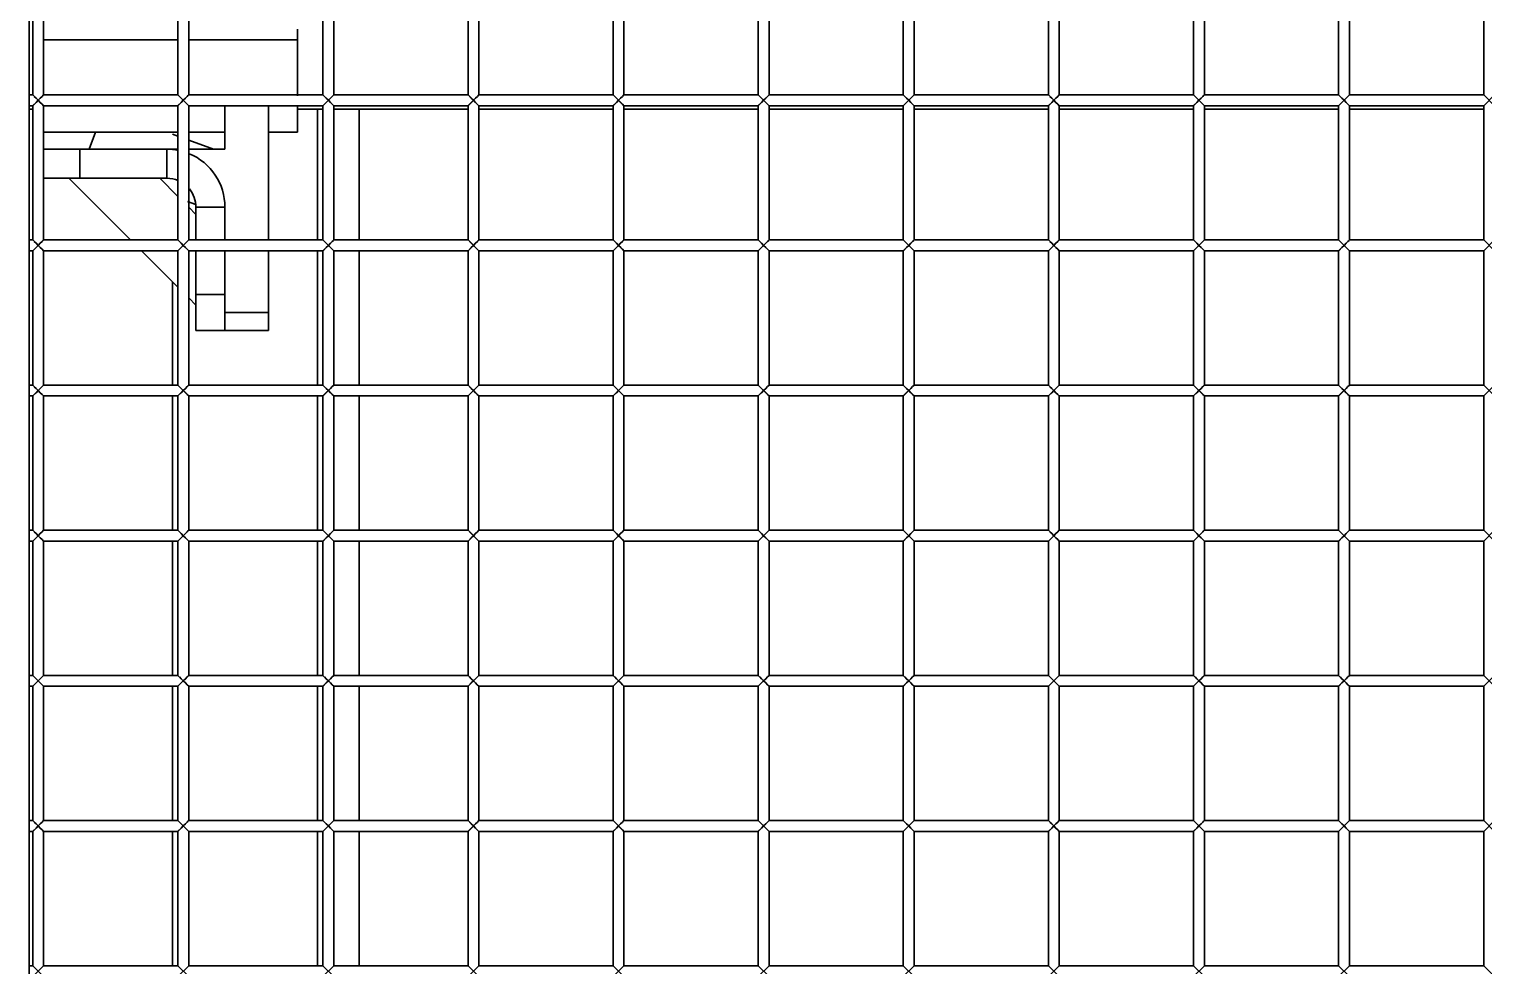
# Model space of a CAD drawing. Header units: millimetres. Extents: x 32496 to 166256, y 3504 to 23939.
# Drawn here: x 44527.6 to 44928.7, y 11447 to 11705.2 of the extents above; entities that cross this region are included whole.
import ezdxf

# ---------------------------------------------------------------- set-up
doc = ezdxf.new("R2010")
doc.units = ezdxf.units.MM
doc.layers.get('0').update_dxf_attribs({"lineweight": 35})

msp = doc.modelspace()

# ---------------------------------------------------------------- linework, layer by layer
at = {"linetype": 'Continuous'}
for p, q in [((44527.64, 11759.435), (44527.64, 11134.075)), ((44528.64, 11724.075), (44528.64, 11687.075)), ((44531.64, 11724.075), (44531.64, 11687.075)), ((44568.64, 11724.075), (44568.64, 11687.075)), ((44571.64, 11724.075), (44571.64, 11687.075)), ((44608.64, 11724.075), (44608.64, 11687.075)), ((44611.64, 11724.075), (44611.64, 11687.075)), ((44648.64, 11724.075), (44648.64, 11687.075)), ((44651.64, 11724.075), (44651.64, 11687.075)), ((44688.64, 11724.075), (44688.64, 11687.075)), ((44691.64, 11724.075), (44691.64, 11687.075)), ((44728.64, 11724.075), (44728.64, 11687.075)), ((44731.64, 11724.075), (44731.64, 11687.075)), ((44768.64, 11724.075), (44768.64, 11687.075)), ((44771.64, 11724.075), (44771.64, 11687.075)), ((44808.64, 11724.075), (44808.64, 11687.075)), ((44811.64, 11724.075), (44811.64, 11687.075)), ((44848.64, 11724.075), (44848.64, 11687.075)), ((44851.64, 11724.075), (44851.64, 11687.075)), ((44888.64, 11724.075), (44888.64, 11687.075)), ((44891.64, 11724.075), (44891.64, 11687.075)), ((44928.64, 11724.075), (44928.64, 11687.075)), ((44601.64, 11686.825), (44601.64, 11705.175)), ((44531.64, 11702.175), (44568.64, 11702.175)), ((44571.64, 11702.175), (44601.64, 11702.175)), ((44527.64, 11687.075), (44528.64, 11687.075)), ((44528.64, 11687.075), (44531.64, 11684.075)), ((44528.64, 11684.075), (44531.64, 11687.075)), ((44531.64, 11687.075), (44568.64, 11687.075)), ((44568.64, 11687.075), (44571.64, 11684.075)), ((44568.64, 11684.075), (44571.64, 11687.075)), ((44571.64, 11687.075), (44608.64, 11687.075)), ((44608.64, 11687.075), (44611.64, 11684.075)), ((44608.64, 11684.075), (44611.64, 11687.075)), ((44611.64, 11687.075), (44648.64, 11687.075)), ((44648.64, 11687.075), (44651.64, 11684.075)), ((44648.64, 11684.075), (44651.64, 11687.075)), ((44651.64, 11687.075), (44688.64, 11687.075)), ((44688.64, 11687.075), (44691.64, 11684.075)), ((44688.64, 11684.075), (44691.64, 11687.075)), ((44691.64, 11687.075), (44728.64, 11687.075)), ((44728.64, 11687.075), (44731.64, 11684.075)), ((44728.64, 11684.075), (44731.64, 11687.075)), ((44731.64, 11687.075), (44768.64, 11687.075)), ((44768.64, 11687.075), (44771.64, 11684.075)), ((44768.64, 11684.075), (44771.64, 11687.075)), ((44771.64, 11687.075), (44808.64, 11687.075)), ((44808.64, 11687.075), (44811.64, 11684.075)), ((44808.64, 11684.075), (44811.64, 11687.075)), ((44811.64, 11687.075), (44848.64, 11687.075)), ((44848.64, 11687.075), (44851.64, 11684.075)), ((44848.64, 11684.075), (44851.64, 11687.075)), ((44851.64, 11687.075), (44888.64, 11687.075)), ((44888.64, 11687.075), (44891.64, 11684.075)), ((44888.64, 11684.075), (44891.64, 11687.075)), ((44891.64, 11687.075), (44928.64, 11687.075)), ((44928.64, 11687.075), (44931.64, 11684.075)), ((44928.64, 11684.075), (44931.64, 11687.075)), ((44527.64, 11684.075), (44528.64, 11684.075)), ((44528.64, 11683.075), (44527.64, 11683.075)), ((44528.64, 11684.075), (44528.64, 11647.075)), ((44528.756, 11684.192), (44529.55, 11684.986)), ((44529.55, 11684.986), (44530.14, 11685.575)), ((44531.64, 11684.075), (44531.64, 11647.075)), ((44531.64, 11684.075), (44568.64, 11684.075)), ((44568.64, 11684.075), (44568.64, 11647.075)), ((44568.756, 11684.192), (44569.55, 11684.986)), ((44569.55, 11684.986), (44570.14, 11685.575)), ((44571.64, 11684.075), (44571.64, 11647.075)), ((44571.64, 11684.075), (44608.64, 11684.075)), ((44581.64, 11684.075), (44581.64, 11672.075)), ((44593.64, 11684.075), (44593.64, 11647.075)), ((44601.64, 11676.775), (44601.64, 11684.075)), ((44608.64, 11683.075), (44601.64, 11683.075)), ((44607.14, 11683.075), (44607.14, 11647.075)), ((44608.64, 11684.075), (44608.64, 11647.075)), ((44608.756, 11684.192), (44609.55, 11684.986)), ((44609.55, 11684.986), (44610.14, 11685.575)), ((44611.64, 11684.075), (44611.64, 11647.075)), ((44611.64, 11684.075), (44648.64, 11684.075)), ((44648.64, 11683.075), (44611.64, 11683.075)), ((44618.64, 11647.075), (44618.64, 11683.075)), ((44648.64, 11684.075), (44648.64, 11647.075)), ((44648.756, 11684.192), (44649.55, 11684.986)), ((44649.55, 11684.986), (44650.14, 11685.575)), ((44651.64, 11684.075), (44651.64, 11647.075)), ((44651.64, 11684.075), (44688.64, 11684.075)), ((44688.64, 11683.075), (44651.64, 11683.075)), ((44688.64, 11684.075), (44688.64, 11647.075)), ((44688.756, 11684.192), (44689.55, 11684.986)), ((44689.55, 11684.986), (44690.14, 11685.575)), ((44691.64, 11684.075), (44691.64, 11647.075)), ((44691.64, 11684.075), (44728.64, 11684.075)), ((44728.64, 11683.075), (44691.64, 11683.075)), ((44728.64, 11684.075), (44728.64, 11647.075)), ((44728.756, 11684.192), (44729.55, 11684.986)), ((44729.55, 11684.986), (44730.14, 11685.575)), ((44731.64, 11684.075), (44731.64, 11647.075)), ((44731.64, 11684.075), (44768.64, 11684.075)), ((44768.64, 11683.075), (44731.64, 11683.075)), ((44768.64, 11684.075), (44768.64, 11647.075)), ((44768.756, 11684.192), (44769.55, 11684.986)), ((44769.55, 11684.986), (44770.14, 11685.575)), ((44771.64, 11684.075), (44771.64, 11647.075)), ((44771.64, 11684.075), (44808.64, 11684.075)), ((44808.64, 11683.075), (44771.64, 11683.075)), ((44808.64, 11684.075), (44808.64, 11647.075)), ((44808.756, 11684.192), (44809.55, 11684.986)), ((44809.55, 11684.986), (44810.14, 11685.575)), ((44811.64, 11684.075), (44811.64, 11647.075)), ((44811.64, 11684.075), (44848.64, 11684.075)), ((44848.64, 11683.075), (44811.64, 11683.075)), ((44848.64, 11684.075), (44848.64, 11647.075)), ((44848.756, 11684.192), (44849.55, 11684.986)), ((44849.55, 11684.986), (44850.14, 11685.575)), ((44851.64, 11684.075), (44851.64, 11647.075)), ((44851.64, 11684.075), (44888.64, 11684.075)), ((44888.64, 11683.075), (44851.64, 11683.075)), ((44888.64, 11684.075), (44888.64, 11647.075)), ((44888.756, 11684.192), (44889.55, 11684.986)), ((44889.55, 11684.986), (44890.14, 11685.575)), ((44891.64, 11684.075), (44891.64, 11647.075)), ((44891.64, 11684.075), (44928.64, 11684.075)), ((44928.64, 11683.075), (44891.64, 11683.075)), ((44928.64, 11684.075), (44928.64, 11647.075)), ((44531.64, 11676.775), (44568.64, 11676.775)), ((44544.217, 11672.075), (44545.928, 11676.775)), ((44567.14, 11676.196), (44568.64, 11675.65)), ((44571.64, 11676.775), (44581.64, 11676.775)), ((44593.64, 11676.775), (44601.64, 11676.775)), ((44568.64, 11672.075), (44531.64, 11672.075)), ((44541.64, 11672.075), (44541.64, 11664.075)), ((44565.64, 11664.075), (44565.64, 11672.075)), ((44571.64, 11674.558), (44578.461, 11672.075)), ((44581.64, 11672.075), (44571.64, 11672.075)), ((44531.64, 11664.075), (44565.64, 11664.075)), ((44555.64, 11647.075), (44538.64, 11664.075)), ((44563.64, 11664.075), (44568.64, 11659.075)), ((44573.64, 11656.803), (44571.303, 11657.654)), ((44571.64, 11656.075), (44573.64, 11654.075)), ((44573.64, 11656.075), (44573.64, 11647.075)), ((44573.64, 11656.075), (44581.64, 11656.075)), ((44581.64, 11656.075), (44581.64, 11647.075)), ((44527.64, 11647.075), (44528.64, 11647.075)), ((44528.64, 11647.075), (44531.64, 11644.075)), ((44528.64, 11644.075), (44531.64, 11647.075)), ((44531.64, 11647.075), (44568.64, 11647.075)), ((44568.64, 11647.075), (44571.64, 11644.075)), ((44568.64, 11644.075), (44571.64, 11647.075)), ((44571.64, 11647.075), (44608.64, 11647.075)), ((44608.64, 11647.075), (44611.64, 11644.075)), ((44608.64, 11644.075), (44611.64, 11647.075)), ((44611.64, 11647.075), (44648.64, 11647.075)), ((44648.64, 11647.075), (44651.64, 11644.075)), ((44648.64, 11644.075), (44651.64, 11647.075)), ((44651.64, 11647.075), (44688.64, 11647.075)), ((44688.64, 11647.075), (44691.64, 11644.075)), ((44688.64, 11644.075), (44691.64, 11647.075)), ((44691.64, 11647.075), (44728.64, 11647.075)), ((44728.64, 11647.075), (44731.64, 11644.075)), ((44728.64, 11644.075), (44731.64, 11647.075)), ((44731.64, 11647.075), (44768.64, 11647.075)), ((44768.64, 11647.075), (44771.64, 11644.075)), ((44768.64, 11644.075), (44771.64, 11647.075)), ((44771.64, 11647.075), (44808.64, 11647.075)), ((44808.64, 11647.075), (44811.64, 11644.075)), ((44808.64, 11644.075), (44811.64, 11647.075)), ((44811.64, 11647.075), (44848.64, 11647.075)), ((44848.64, 11647.075), (44851.64, 11644.075)), ((44848.64, 11644.075), (44851.64, 11647.075)), ((44851.64, 11647.075), (44888.64, 11647.075)), ((44888.64, 11647.075), (44891.64, 11644.075)), ((44888.64, 11644.075), (44891.64, 11647.075)), ((44891.64, 11647.075), (44928.64, 11647.075)), ((44928.64, 11647.075), (44931.64, 11644.075)), ((44928.64, 11644.075), (44931.64, 11647.075)), ((44527.64, 11644.075), (44528.64, 11644.075)), ((44528.64, 11644.075), (44528.64, 11607.075)), ((44528.756, 11644.192), (44529.55, 11644.986)), ((44529.55, 11644.986), (44530.14, 11645.575)), ((44531.64, 11644.075), (44531.64, 11607.075)), ((44531.64, 11644.075), (44568.64, 11644.075)), ((44568.64, 11634.075), (44558.64, 11644.075)), ((44568.64, 11644.075), (44568.64, 11607.075)), ((44568.756, 11644.192), (44569.55, 11644.986)), ((44569.55, 11644.986), (44570.14, 11645.575)), ((44571.64, 11644.075), (44571.64, 11607.075)), ((44571.64, 11644.075), (44608.64, 11644.075)), ((44573.64, 11644.075), (44573.64, 11622.075)), ((44581.64, 11622.075), (44581.64, 11644.075)), ((44593.64, 11622.075), (44593.64, 11644.075)), ((44607.14, 11644.075), (44607.14, 11607.075)), ((44608.64, 11644.075), (44608.64, 11607.075)), ((44608.756, 11644.192), (44609.55, 11644.986)), ((44609.55, 11644.986), (44610.14, 11645.575)), ((44611.64, 11644.075), (44611.64, 11607.075)), ((44611.64, 11644.075), (44648.64, 11644.075)), ((44618.64, 11607.075), (44618.64, 11644.075)), ((44648.64, 11644.075), (44648.64, 11607.075)), ((44648.756, 11644.192), (44649.55, 11644.986)), ((44649.55, 11644.986), (44650.14, 11645.575)), ((44651.64, 11644.075), (44651.64, 11607.075)), ((44651.64, 11644.075), (44688.64, 11644.075)), ((44688.64, 11644.075), (44688.64, 11607.075)), ((44688.756, 11644.192), (44689.55, 11644.986)), ((44689.55, 11644.986), (44690.14, 11645.575)), ((44691.64, 11644.075), (44691.64, 11607.075)), ((44691.64, 11644.075), (44728.64, 11644.075)), ((44728.64, 11644.075), (44728.64, 11607.075)), ((44728.756, 11644.192), (44729.55, 11644.986)), ((44729.55, 11644.986), (44730.14, 11645.575)), ((44731.64, 11644.075), (44731.64, 11607.075)), ((44731.64, 11644.075), (44768.64, 11644.075)), ((44768.64, 11644.075), (44768.64, 11607.075)), ((44768.756, 11644.192), (44769.55, 11644.986)), ((44769.55, 11644.986), (44770.14, 11645.575)), ((44771.64, 11644.075), (44771.64, 11607.075)), ((44771.64, 11644.075), (44808.64, 11644.075)), ((44808.64, 11644.075), (44808.64, 11607.075)), ((44808.756, 11644.192), (44809.55, 11644.986)), ((44809.55, 11644.986), (44810.14, 11645.575)), ((44811.64, 11644.075), (44811.64, 11607.075)), ((44811.64, 11644.075), (44848.64, 11644.075)), ((44848.64, 11644.075), (44848.64, 11607.075)), ((44848.756, 11644.192), (44849.55, 11644.986)), ((44849.55, 11644.986), (44850.14, 11645.575)), ((44851.64, 11644.075), (44851.64, 11607.075)), ((44851.64, 11644.075), (44888.64, 11644.075)), ((44888.64, 11644.075), (44888.64, 11607.075)), ((44888.756, 11644.192), (44889.55, 11644.986)), ((44889.55, 11644.986), (44890.14, 11645.575)), ((44891.64, 11644.075), (44891.64, 11607.075)), ((44891.64, 11644.075), (44928.64, 11644.075)), ((44928.64, 11644.075), (44928.64, 11607.075)), ((44567.14, 11635.575), (44567.14, 11607.075)), ((44573.64, 11629.075), (44571.64, 11631.075)), ((44573.64, 11632.075), (44581.64, 11632.075)), ((44581.64, 11627.075), (44593.64, 11627.075)), ((44593.64, 11622.075), (44573.64, 11622.075)), ((44527.64, 11607.075), (44528.64, 11607.075)), ((44528.64, 11607.075), (44531.64, 11604.075)), ((44528.64, 11604.075), (44531.64, 11607.075)), ((44531.64, 11607.075), (44568.64, 11607.075)), ((44568.64, 11607.075), (44571.64, 11604.075)), ((44568.64, 11604.075), (44571.64, 11607.075)), ((44571.64, 11607.075), (44608.64, 11607.075)), ((44608.64, 11607.075), (44611.64, 11604.075)), ((44608.64, 11604.075), (44611.64, 11607.075)), ((44611.64, 11607.075), (44648.64, 11607.075)), ((44648.64, 11607.075), (44651.64, 11604.075)), ((44648.64, 11604.075), (44651.64, 11607.075)), ((44651.64, 11607.075), (44688.64, 11607.075)), ((44688.64, 11607.075), (44691.64, 11604.075)), ((44688.64, 11604.075), (44691.64, 11607.075)), ((44691.64, 11607.075), (44728.64, 11607.075)), ((44728.64, 11607.075), (44731.64, 11604.075)), ((44728.64, 11604.075), (44731.64, 11607.075)), ((44731.64, 11607.075), (44768.64, 11607.075)), ((44768.64, 11607.075), (44771.64, 11604.075)), ((44768.64, 11604.075), (44771.64, 11607.075)), ((44771.64, 11607.075), (44808.64, 11607.075)), ((44808.64, 11607.075), (44811.64, 11604.075)), ((44808.64, 11604.075), (44811.64, 11607.075)), ((44811.64, 11607.075), (44848.64, 11607.075)), ((44848.64, 11607.075), (44851.64, 11604.075)), ((44848.64, 11604.075), (44851.64, 11607.075)), ((44851.64, 11607.075), (44888.64, 11607.075)), ((44888.64, 11607.075), (44891.64, 11604.075)), ((44888.64, 11604.075), (44891.64, 11607.075)), ((44891.64, 11607.075), (44928.64, 11607.075)), ((44928.64, 11607.075), (44931.64, 11604.075)), ((44928.64, 11604.075), (44931.64, 11607.075)), ((44527.64, 11604.075), (44528.64, 11604.075)), ((44528.64, 11604.075), (44528.64, 11567.075)), ((44528.756, 11604.192), (44529.55, 11604.986)), ((44529.55, 11604.986), (44530.14, 11605.575)), ((44531.64, 11604.075), (44531.64, 11567.075)), ((44531.64, 11604.075), (44568.64, 11604.075)), ((44567.14, 11604.075), (44567.14, 11567.075)), ((44568.64, 11604.075), (44568.64, 11567.075)), ((44568.756, 11604.192), (44569.55, 11604.986)), ((44569.55, 11604.986), (44570.14, 11605.575)), ((44571.64, 11604.075), (44571.64, 11567.075)), ((44571.64, 11604.075), (44608.64, 11604.075)), ((44607.14, 11604.075), (44607.14, 11567.075)), ((44608.64, 11604.075), (44608.64, 11567.075)), ((44608.756, 11604.192), (44609.55, 11604.986)), ((44609.55, 11604.986), (44610.14, 11605.575)), ((44611.64, 11604.075), (44611.64, 11567.075)), ((44611.64, 11604.075), (44648.64, 11604.075)), ((44618.64, 11567.075), (44618.64, 11604.075)), ((44648.64, 11604.075), (44648.64, 11567.075)), ((44648.756, 11604.192), (44649.55, 11604.986)), ((44649.55, 11604.986), (44650.14, 11605.575)), ((44651.64, 11604.075), (44651.64, 11567.075)), ((44651.64, 11604.075), (44688.64, 11604.075)), ((44688.64, 11604.075), (44688.64, 11567.075)), ((44688.756, 11604.192), (44689.55, 11604.986)), ((44689.55, 11604.986), (44690.14, 11605.575)), ((44691.64, 11604.075), (44691.64, 11567.075)), ((44691.64, 11604.075), (44728.64, 11604.075)), ((44728.64, 11604.075), (44728.64, 11567.075)), ((44728.756, 11604.192), (44729.55, 11604.986)), ((44729.55, 11604.986), (44730.14, 11605.575)), ((44731.64, 11604.075), (44731.64, 11567.075)), ((44731.64, 11604.075), (44768.64, 11604.075)), ((44768.64, 11604.075), (44768.64, 11567.075)), ((44768.756, 11604.192), (44769.55, 11604.986)), ((44769.55, 11604.986), (44770.14, 11605.575)), ((44771.64, 11604.075), (44771.64, 11567.075)), ((44771.64, 11604.075), (44808.64, 11604.075)), ((44808.64, 11604.075), (44808.64, 11567.075)), ((44808.756, 11604.192), (44809.55, 11604.986)), ((44809.55, 11604.986), (44810.14, 11605.575)), ((44811.64, 11604.075), (44811.64, 11567.075)), ((44811.64, 11604.075), (44848.64, 11604.075)), ((44848.64, 11604.075), (44848.64, 11567.075)), ((44848.756, 11604.192), (44849.55, 11604.986)), ((44849.55, 11604.986), (44850.14, 11605.575)), ((44851.64, 11604.075), (44851.64, 11567.075)), ((44851.64, 11604.075), (44888.64, 11604.075)), ((44888.64, 11604.075), (44888.64, 11567.075)), ((44888.756, 11604.192), (44889.55, 11604.986)), ((44889.55, 11604.986), (44890.14, 11605.575)), ((44891.64, 11604.075), (44891.64, 11567.075)), ((44891.64, 11604.075), (44928.64, 11604.075)), ((44928.64, 11604.075), (44928.64, 11567.075)), ((44527.64, 11567.075), (44528.64, 11567.075)), ((44528.64, 11567.075), (44531.64, 11564.075)), ((44528.64, 11564.075), (44531.64, 11567.075)), ((44531.64, 11567.075), (44568.64, 11567.075)), ((44568.64, 11567.075), (44571.64, 11564.075)), ((44568.64, 11564.075), (44571.64, 11567.075)), ((44571.64, 11567.075), (44608.64, 11567.075)), ((44608.64, 11567.075), (44611.64, 11564.075)), ((44608.64, 11564.075), (44611.64, 11567.075)), ((44611.64, 11567.075), (44648.64, 11567.075)), ((44648.64, 11567.075), (44651.64, 11564.075)), ((44648.64, 11564.075), (44651.64, 11567.075)), ((44651.64, 11567.075), (44688.64, 11567.075)), ((44688.64, 11567.075), (44691.64, 11564.075)), ((44688.64, 11564.075), (44691.64, 11567.075)), ((44691.64, 11567.075), (44728.64, 11567.075)), ((44728.64, 11567.075), (44731.64, 11564.075)), ((44728.64, 11564.075), (44731.64, 11567.075)), ((44731.64, 11567.075), (44768.64, 11567.075)), ((44768.64, 11567.075), (44771.64, 11564.075)), ((44768.64, 11564.075), (44771.64, 11567.075)), ((44771.64, 11567.075), (44808.64, 11567.075)), ((44808.64, 11567.075), (44811.64, 11564.075)), ((44808.64, 11564.075), (44811.64, 11567.075)), ((44811.64, 11567.075), (44848.64, 11567.075)), ((44848.64, 11567.075), (44851.64, 11564.075)), ((44848.64, 11564.075), (44851.64, 11567.075)), ((44851.64, 11567.075), (44888.64, 11567.075)), ((44888.64, 11567.075), (44891.64, 11564.075)), ((44888.64, 11564.075), (44891.64, 11567.075)), ((44891.64, 11567.075), (44928.64, 11567.075)), ((44928.64, 11567.075), (44931.64, 11564.075)), ((44928.64, 11564.075), (44931.64, 11567.075)), ((44527.64, 11564.075), (44528.64, 11564.075)), ((44528.64, 11564.075), (44528.64, 11527.075)), ((44528.756, 11564.192), (44529.55, 11564.986)), ((44529.55, 11564.986), (44530.14, 11565.575)), ((44531.64, 11564.075), (44531.64, 11527.075)), ((44531.64, 11564.075), (44568.64, 11564.075)), ((44567.14, 11564.075), (44567.14, 11527.075)), ((44568.64, 11564.075), (44568.64, 11527.075)), ((44568.756, 11564.192), (44569.55, 11564.986)), ((44569.55, 11564.986), (44570.14, 11565.575)), ((44571.64, 11564.075), (44571.64, 11527.075)), ((44571.64, 11564.075), (44608.64, 11564.075)), ((44607.14, 11564.075), (44607.14, 11527.075)), ((44608.64, 11564.075), (44608.64, 11527.075)), ((44608.756, 11564.192), (44609.55, 11564.986)), ((44609.55, 11564.986), (44610.14, 11565.575)), ((44611.64, 11564.075), (44611.64, 11527.075)), ((44611.64, 11564.075), (44648.64, 11564.075)), ((44618.64, 11527.075), (44618.64, 11564.075)), ((44648.64, 11564.075), (44648.64, 11527.075)), ((44648.756, 11564.192), (44649.55, 11564.986)), ((44649.55, 11564.986), (44650.14, 11565.575)), ((44651.64, 11564.075), (44651.64, 11527.075)), ((44651.64, 11564.075), (44688.64, 11564.075)), ((44688.64, 11564.075), (44688.64, 11527.075)), ((44688.756, 11564.192), (44689.55, 11564.986)), ((44689.55, 11564.986), (44690.14, 11565.575)), ((44691.64, 11564.075), (44691.64, 11527.075)), ((44691.64, 11564.075), (44728.64, 11564.075)), ((44728.64, 11564.075), (44728.64, 11527.075)), ((44728.756, 11564.192), (44729.55, 11564.986)), ((44729.55, 11564.986), (44730.14, 11565.575)), ((44731.64, 11564.075), (44731.64, 11527.075)), ((44731.64, 11564.075), (44768.64, 11564.075)), ((44768.64, 11564.075), (44768.64, 11527.075)), ((44768.756, 11564.192), (44769.55, 11564.986)), ((44769.55, 11564.986), (44770.14, 11565.575)), ((44771.64, 11564.075), (44771.64, 11527.075)), ((44771.64, 11564.075), (44808.64, 11564.075)), ((44808.64, 11564.075), (44808.64, 11527.075)), ((44808.756, 11564.192), (44809.55, 11564.986)), ((44809.55, 11564.986), (44810.14, 11565.575)), ((44811.64, 11564.075), (44811.64, 11527.075)), ((44811.64, 11564.075), (44848.64, 11564.075)), ((44848.64, 11564.075), (44848.64, 11527.075)), ((44848.756, 11564.192), (44849.55, 11564.986)), ((44849.55, 11564.986), (44850.14, 11565.575)), ((44851.64, 11564.075), (44851.64, 11527.075)), ((44851.64, 11564.075), (44888.64, 11564.075)), ((44888.64, 11564.075), (44888.64, 11527.075)), ((44888.756, 11564.192), (44889.55, 11564.986)), ((44889.55, 11564.986), (44890.14, 11565.575)), ((44891.64, 11564.075), (44891.64, 11527.075)), ((44891.64, 11564.075), (44928.64, 11564.075)), ((44928.64, 11564.075), (44928.64, 11527.075)), ((44527.64, 11527.075), (44528.64, 11527.075)), ((44528.64, 11527.075), (44531.64, 11524.075)), ((44528.64, 11524.075), (44531.64, 11527.075)), ((44531.64, 11527.075), (44568.64, 11527.075)), ((44568.64, 11527.075), (44571.64, 11524.075)), ((44568.64, 11524.075), (44571.64, 11527.075)), ((44571.64, 11527.075), (44608.64, 11527.075)), ((44608.64, 11527.075), (44611.64, 11524.075)), ((44608.64, 11524.075), (44611.64, 11527.075)), ((44611.64, 11527.075), (44648.64, 11527.075)), ((44648.64, 11527.075), (44651.64, 11524.075)), ((44648.64, 11524.075), (44651.64, 11527.075)), ((44651.64, 11527.075), (44688.64, 11527.075)), ((44688.64, 11527.075), (44691.64, 11524.075)), ((44688.64, 11524.075), (44691.64, 11527.075)), ((44691.64, 11527.075), (44728.64, 11527.075)), ((44728.64, 11527.075), (44731.64, 11524.075)), ((44728.64, 11524.075), (44731.64, 11527.075)), ((44731.64, 11527.075), (44768.64, 11527.075)), ((44768.64, 11527.075), (44771.64, 11524.075)), ((44768.64, 11524.075), (44771.64, 11527.075)), ((44771.64, 11527.075), (44808.64, 11527.075)), ((44808.64, 11527.075), (44811.64, 11524.075)), ((44808.64, 11524.075), (44811.64, 11527.075)), ((44811.64, 11527.075), (44848.64, 11527.075)), ((44848.64, 11527.075), (44851.64, 11524.075)), ((44848.64, 11524.075), (44851.64, 11527.075)), ((44851.64, 11527.075), (44888.64, 11527.075)), ((44888.64, 11527.075), (44891.64, 11524.075)), ((44888.64, 11524.075), (44891.64, 11527.075)), ((44891.64, 11527.075), (44928.64, 11527.075)), ((44928.64, 11527.075), (44931.64, 11524.075)), ((44928.64, 11524.075), (44931.64, 11527.075)), ((44527.64, 11524.075), (44528.64, 11524.075)), ((44528.64, 11524.075), (44528.64, 11487.075)), ((44528.756, 11524.192), (44529.55, 11524.986)), ((44529.55, 11524.986), (44530.14, 11525.575)), ((44531.64, 11524.075), (44531.64, 11487.075)), ((44531.64, 11524.075), (44568.64, 11524.075)), ((44567.14, 11524.075), (44567.14, 11487.075)), ((44568.64, 11524.075), (44568.64, 11487.075)), ((44568.756, 11524.192), (44569.55, 11524.986)), ((44569.55, 11524.986), (44570.14, 11525.575)), ((44571.64, 11524.075), (44571.64, 11487.075)), ((44571.64, 11524.075), (44608.64, 11524.075)), ((44607.14, 11524.075), (44607.14, 11487.075)), ((44608.64, 11524.075), (44608.64, 11487.075)), ((44608.756, 11524.192), (44609.55, 11524.986)), ((44609.55, 11524.986), (44610.14, 11525.575)), ((44611.64, 11524.075), (44611.64, 11487.075)), ((44611.64, 11524.075), (44648.64, 11524.075)), ((44618.64, 11487.075), (44618.64, 11524.075)), ((44648.64, 11524.075), (44648.64, 11487.075)), ((44648.756, 11524.192), (44649.55, 11524.986)), ((44649.55, 11524.986), (44650.14, 11525.575)), ((44651.64, 11524.075), (44651.64, 11487.075)), ((44651.64, 11524.075), (44688.64, 11524.075)), ((44688.64, 11524.075), (44688.64, 11487.075)), ((44688.756, 11524.192), (44689.55, 11524.986)), ((44689.55, 11524.986), (44690.14, 11525.575)), ((44691.64, 11524.075), (44691.64, 11487.075)), ((44691.64, 11524.075), (44728.64, 11524.075)), ((44728.64, 11524.075), (44728.64, 11487.075)), ((44728.756, 11524.192), (44729.55, 11524.986)), ((44729.55, 11524.986), (44730.14, 11525.575)), ((44731.64, 11524.075), (44731.64, 11487.075)), ((44731.64, 11524.075), (44768.64, 11524.075)), ((44768.64, 11524.075), (44768.64, 11487.075)), ((44768.756, 11524.192), (44769.55, 11524.986)), ((44769.55, 11524.986), (44770.14, 11525.575)), ((44771.64, 11524.075), (44771.64, 11487.075)), ((44771.64, 11524.075), (44808.64, 11524.075)), ((44808.64, 11524.075), (44808.64, 11487.075)), ((44808.756, 11524.192), (44809.55, 11524.986)), ((44809.55, 11524.986), (44810.14, 11525.575)), ((44811.64, 11524.075), (44811.64, 11487.075)), ((44811.64, 11524.075), (44848.64, 11524.075)), ((44848.64, 11524.075), (44848.64, 11487.075)), ((44848.756, 11524.192), (44849.55, 11524.986)), ((44849.55, 11524.986), (44850.14, 11525.575)), ((44851.64, 11524.075), (44851.64, 11487.075)), ((44851.64, 11524.075), (44888.64, 11524.075)), ((44888.64, 11524.075), (44888.64, 11487.075)), ((44888.756, 11524.192), (44889.55, 11524.986)), ((44889.55, 11524.986), (44890.14, 11525.575)), ((44891.64, 11524.075), (44891.64, 11487.075)), ((44891.64, 11524.075), (44928.64, 11524.075)), ((44928.64, 11524.075), (44928.64, 11487.075)), ((44527.64, 11487.075), (44528.64, 11487.075)), ((44528.64, 11487.075), (44531.64, 11484.075)), ((44528.64, 11484.075), (44531.64, 11487.075)), ((44531.64, 11487.075), (44568.64, 11487.075)), ((44568.64, 11487.075), (44571.64, 11484.075)), ((44568.64, 11484.075), (44571.64, 11487.075)), ((44571.64, 11487.075), (44608.64, 11487.075)), ((44608.64, 11487.075), (44611.64, 11484.075)), ((44608.64, 11484.075), (44611.64, 11487.075)), ((44611.64, 11487.075), (44648.64, 11487.075)), ((44648.64, 11487.075), (44651.64, 11484.075)), ((44648.64, 11484.075), (44651.64, 11487.075)), ((44651.64, 11487.075), (44688.64, 11487.075)), ((44688.64, 11487.075), (44691.64, 11484.075)), ((44688.64, 11484.075), (44691.64, 11487.075)), ((44691.64, 11487.075), (44728.64, 11487.075)), ((44728.64, 11487.075), (44731.64, 11484.075)), ((44728.64, 11484.075), (44731.64, 11487.075)), ((44731.64, 11487.075), (44768.64, 11487.075)), ((44768.64, 11487.075), (44771.64, 11484.075)), ((44768.64, 11484.075), (44771.64, 11487.075)), ((44771.64, 11487.075), (44808.64, 11487.075)), ((44808.64, 11487.075), (44811.64, 11484.075)), ((44808.64, 11484.075), (44811.64, 11487.075)), ((44811.64, 11487.075), (44848.64, 11487.075)), ((44848.64, 11487.075), (44851.64, 11484.075)), ((44848.64, 11484.075), (44851.64, 11487.075)), ((44851.64, 11487.075), (44888.64, 11487.075)), ((44888.64, 11487.075), (44891.64, 11484.075)), ((44888.64, 11484.075), (44891.64, 11487.075)), ((44891.64, 11487.075), (44928.64, 11487.075)), ((44928.64, 11487.075), (44931.64, 11484.075)), ((44928.64, 11484.075), (44931.64, 11487.075)), ((44527.64, 11484.075), (44528.64, 11484.075)), ((44528.64, 11484.075), (44528.64, 11447.075)), ((44528.756, 11484.192), (44529.55, 11484.986)), ((44529.55, 11484.986), (44530.14, 11485.575)), ((44531.64, 11484.075), (44531.64, 11447.075)), ((44531.64, 11484.075), (44568.64, 11484.075)), ((44567.14, 11484.075), (44567.14, 11447.075)), ((44568.64, 11484.075), (44568.64, 11447.075)), ((44568.756, 11484.192), (44569.55, 11484.986)), ((44569.55, 11484.986), (44570.14, 11485.575)), ((44571.64, 11484.075), (44571.64, 11447.075)), ((44571.64, 11484.075), (44608.64, 11484.075)), ((44607.14, 11484.075), (44607.14, 11447.075)), ((44608.64, 11484.075), (44608.64, 11447.075)), ((44608.756, 11484.192), (44609.55, 11484.986)), ((44609.55, 11484.986), (44610.14, 11485.575)), ((44611.64, 11484.075), (44611.64, 11447.075)), ((44611.64, 11484.075), (44648.64, 11484.075)), ((44618.64, 11447.075), (44618.64, 11484.075)), ((44648.64, 11484.075), (44648.64, 11447.075)), ((44648.756, 11484.192), (44649.55, 11484.986)), ((44649.55, 11484.986), (44650.14, 11485.575)), ((44651.64, 11484.075), (44651.64, 11447.075)), ((44651.64, 11484.075), (44688.64, 11484.075)), ((44688.64, 11484.075), (44688.64, 11447.075)), ((44688.756, 11484.192), (44689.55, 11484.986)), ((44689.55, 11484.986), (44690.14, 11485.575)), ((44691.64, 11484.075), (44691.64, 11447.075)), ((44691.64, 11484.075), (44728.64, 11484.075)), ((44728.64, 11484.075), (44728.64, 11447.075)), ((44728.756, 11484.192), (44729.55, 11484.986)), ((44729.55, 11484.986), (44730.14, 11485.575)), ((44731.64, 11484.075), (44731.64, 11447.075)), ((44731.64, 11484.075), (44768.64, 11484.075)), ((44768.64, 11484.075), (44768.64, 11447.075)), ((44768.756, 11484.192), (44769.55, 11484.986)), ((44769.55, 11484.986), (44770.14, 11485.575)), ((44771.64, 11484.075), (44771.64, 11447.075)), ((44771.64, 11484.075), (44808.64, 11484.075)), ((44808.64, 11484.075), (44808.64, 11447.075)), ((44808.756, 11484.192), (44809.55, 11484.986)), ((44809.55, 11484.986), (44810.14, 11485.575)), ((44811.64, 11484.075), (44811.64, 11447.075)), ((44811.64, 11484.075), (44848.64, 11484.075)), ((44848.64, 11484.075), (44848.64, 11447.075)), ((44848.756, 11484.192), (44849.55, 11484.986)), ((44849.55, 11484.986), (44850.14, 11485.575)), ((44851.64, 11484.075), (44851.64, 11447.075)), ((44851.64, 11484.075), (44888.64, 11484.075)), ((44888.64, 11484.075), (44888.64, 11447.075)), ((44888.756, 11484.192), (44889.55, 11484.986)), ((44889.55, 11484.986), (44890.14, 11485.575)), ((44891.64, 11484.075), (44891.64, 11447.075)), ((44891.64, 11484.075), (44928.64, 11484.075)), ((44928.64, 11484.075), (44928.64, 11447.075)), ((44527.64, 11447.075), (44528.64, 11447.075)), ((44528.64, 11447.075), (44531.64, 11444.075)), ((44528.64, 11444.075), (44531.64, 11447.075)), ((44531.64, 11447.075), (44568.64, 11447.075)), ((44568.64, 11447.075), (44571.64, 11444.075)), ((44568.64, 11444.075), (44571.64, 11447.075)), ((44571.64, 11447.075), (44608.64, 11447.075)), ((44608.64, 11447.075), (44611.64, 11444.075)), ((44608.64, 11444.075), (44611.64, 11447.075)), ((44611.64, 11447.075), (44648.64, 11447.075)), ((44648.64, 11447.075), (44651.64, 11444.075)), ((44648.64, 11444.075), (44651.64, 11447.075)), ((44651.64, 11447.075), (44688.64, 11447.075)), ((44688.64, 11447.075), (44691.64, 11444.075)), ((44688.64, 11444.075), (44691.64, 11447.075)), ((44691.64, 11447.075), (44728.64, 11447.075)), ((44728.64, 11447.075), (44731.64, 11444.075)), ((44728.64, 11444.075), (44731.64, 11447.075)), ((44731.64, 11447.075), (44768.64, 11447.075)), ((44768.64, 11447.075), (44771.64, 11444.075)), ((44768.64, 11444.075), (44771.64, 11447.075)), ((44771.64, 11447.075), (44808.64, 11447.075)), ((44808.64, 11447.075), (44811.64, 11444.075)), ((44808.64, 11444.075), (44811.64, 11447.075)), ((44811.64, 11447.075), (44848.64, 11447.075)), ((44848.64, 11447.075), (44851.64, 11444.075)), ((44848.64, 11444.075), (44851.64, 11447.075)), ((44851.64, 11447.075), (44888.64, 11447.075)), ((44888.64, 11447.075), (44891.64, 11444.075)), ((44888.64, 11444.075), (44891.64, 11447.075)), ((44891.64, 11447.075), (44928.64, 11447.075)), ((44928.64, 11447.075), (44931.64, 11444.075))]:
    msp.add_line(p, q, dxfattribs=at)
for points in [[(44531.524, 11686.96), (44531.209, 11686.645), (44530.72, 11686.155), (44530.14, 11685.575)], [(44571.524, 11686.96), (44571.209, 11686.645), (44570.72, 11686.155), (44570.14, 11685.575)], [(44611.524, 11686.96), (44611.209, 11686.645), (44610.72, 11686.155), (44610.14, 11685.575)], [(44651.524, 11686.96), (44651.209, 11686.645), (44650.72, 11686.155), (44650.14, 11685.575)], [(44691.524, 11686.96), (44691.209, 11686.645), (44690.72, 11686.155), (44690.14, 11685.575)], [(44731.524, 11686.96), (44731.209, 11686.645), (44730.72, 11686.155), (44730.14, 11685.575)], [(44771.524, 11686.96), (44771.209, 11686.645), (44770.72, 11686.155), (44770.14, 11685.575)], [(44811.524, 11686.96), (44811.209, 11686.645), (44810.72, 11686.155), (44810.14, 11685.575)], [(44851.524, 11686.96), (44851.209, 11686.645), (44850.72, 11686.155), (44850.14, 11685.575)], [(44891.524, 11686.96), (44891.209, 11686.645), (44890.72, 11686.155), (44890.14, 11685.575)], [(44530.14, 11685.575), (44529.553, 11686.162), (44529.077, 11686.638)], [(44530.14, 11685.575), (44530.731, 11684.985), (44531.2, 11684.515), (44531.64, 11684.075)], [(44570.14, 11685.575), (44569.553, 11686.162), (44569.077, 11686.638)], [(44570.14, 11685.575), (44570.731, 11684.985), (44571.2, 11684.515), (44571.64, 11684.075)], [(44610.14, 11685.575), (44609.553, 11686.162), (44609.077, 11686.638)], [(44610.14, 11685.575), (44610.731, 11684.985), (44611.2, 11684.515), (44611.64, 11684.075)], [(44650.14, 11685.575), (44649.553, 11686.162), (44649.077, 11686.638)], [(44650.14, 11685.575), (44650.731, 11684.985), (44651.2, 11684.515), (44651.64, 11684.075)], [(44690.14, 11685.575), (44689.553, 11686.162), (44689.077, 11686.638)], [(44690.14, 11685.575), (44690.731, 11684.985), (44691.2, 11684.515), (44691.64, 11684.075)], [(44730.14, 11685.575), (44729.553, 11686.162), (44729.077, 11686.638)], [(44730.14, 11685.575), (44730.731, 11684.985), (44731.2, 11684.515), (44731.64, 11684.075)], [(44770.14, 11685.575), (44769.553, 11686.162), (44769.077, 11686.638)], [(44770.14, 11685.575), (44770.731, 11684.985), (44771.2, 11684.515), (44771.64, 11684.075)], [(44810.14, 11685.575), (44809.553, 11686.162), (44809.077, 11686.638)], [(44810.14, 11685.575), (44810.731, 11684.985), (44811.2, 11684.515), (44811.64, 11684.075)], [(44850.14, 11685.575), (44849.553, 11686.162), (44849.077, 11686.638)], [(44850.14, 11685.575), (44850.731, 11684.985), (44851.2, 11684.515), (44851.64, 11684.075)], [(44890.14, 11685.575), (44889.553, 11686.162), (44889.077, 11686.638)], [(44890.14, 11685.575), (44890.731, 11684.985), (44891.2, 11684.515), (44891.64, 11684.075)], [(44531.524, 11646.96), (44531.209, 11646.645), (44530.72, 11646.155), (44530.14, 11645.575)], [(44571.524, 11646.96), (44571.209, 11646.645), (44570.72, 11646.155), (44570.14, 11645.575)], [(44611.524, 11646.96), (44611.209, 11646.645), (44610.72, 11646.155), (44610.14, 11645.575)], [(44651.524, 11646.96), (44651.209, 11646.645), (44650.72, 11646.155), (44650.14, 11645.575)], [(44691.524, 11646.96), (44691.209, 11646.645), (44690.72, 11646.155), (44690.14, 11645.575)], [(44731.524, 11646.96), (44731.209, 11646.645), (44730.72, 11646.155), (44730.14, 11645.575)], [(44771.524, 11646.96), (44771.209, 11646.645), (44770.72, 11646.155), (44770.14, 11645.575)], [(44811.524, 11646.96), (44811.209, 11646.645), (44810.72, 11646.155), (44810.14, 11645.575)], [(44851.524, 11646.96), (44851.209, 11646.645), (44850.72, 11646.155), (44850.14, 11645.575)], [(44891.524, 11646.96), (44891.209, 11646.645), (44890.72, 11646.155), (44890.14, 11645.575)], [(44530.14, 11645.575), (44529.553, 11646.162), (44529.077, 11646.638)], [(44530.14, 11645.575), (44530.731, 11644.985), (44531.2, 11644.515), (44531.64, 11644.075)], [(44570.14, 11645.575), (44569.553, 11646.162), (44569.077, 11646.638)], [(44570.14, 11645.575), (44570.731, 11644.985), (44571.2, 11644.515), (44571.64, 11644.075)], [(44610.14, 11645.575), (44609.553, 11646.162), (44609.077, 11646.638)], [(44610.14, 11645.575), (44610.731, 11644.985), (44611.2, 11644.515), (44611.64, 11644.075)], [(44650.14, 11645.575), (44649.553, 11646.162), (44649.077, 11646.638)], [(44650.14, 11645.575), (44650.731, 11644.985), (44651.2, 11644.515), (44651.64, 11644.075)], [(44690.14, 11645.575), (44689.553, 11646.162), (44689.077, 11646.638)], [(44690.14, 11645.575), (44690.731, 11644.985), (44691.2, 11644.515), (44691.64, 11644.075)], [(44730.14, 11645.575), (44729.553, 11646.162), (44729.077, 11646.638)], [(44730.14, 11645.575), (44730.731, 11644.985), (44731.2, 11644.515), (44731.64, 11644.075)], [(44770.14, 11645.575), (44769.553, 11646.162), (44769.077, 11646.638)], [(44770.14, 11645.575), (44770.731, 11644.985), (44771.2, 11644.515), (44771.64, 11644.075)], [(44810.14, 11645.575), (44809.553, 11646.162), (44809.077, 11646.638)], [(44810.14, 11645.575), (44810.731, 11644.985), (44811.2, 11644.515), (44811.64, 11644.075)], [(44850.14, 11645.575), (44849.553, 11646.162), (44849.077, 11646.638)], [(44850.14, 11645.575), (44850.731, 11644.985), (44851.2, 11644.515), (44851.64, 11644.075)], [(44890.14, 11645.575), (44889.553, 11646.162), (44889.077, 11646.638)], [(44890.14, 11645.575), (44890.731, 11644.985), (44891.2, 11644.515), (44891.64, 11644.075)], [(44530.14, 11605.575), (44529.553, 11606.162), (44529.077, 11606.638)], [(44531.524, 11606.96), (44531.209, 11606.645), (44530.72, 11606.155), (44530.14, 11605.575)], [(44570.14, 11605.575), (44569.553, 11606.162), (44569.077, 11606.638)], [(44571.524, 11606.96), (44571.209, 11606.645), (44570.72, 11606.155), (44570.14, 11605.575)], [(44610.14, 11605.575), (44609.553, 11606.162), (44609.077, 11606.638)], [(44611.524, 11606.96), (44611.209, 11606.645), (44610.72, 11606.155), (44610.14, 11605.575)], [(44650.14, 11605.575), (44649.553, 11606.162), (44649.077, 11606.638)], [(44651.524, 11606.96), (44651.209, 11606.645), (44650.72, 11606.155), (44650.14, 11605.575)], [(44690.14, 11605.575), (44689.553, 11606.162), (44689.077, 11606.638)], [(44691.524, 11606.96), (44691.209, 11606.645), (44690.72, 11606.155), (44690.14, 11605.575)], [(44730.14, 11605.575), (44729.553, 11606.162), (44729.077, 11606.638)], [(44731.524, 11606.96), (44731.209, 11606.645), (44730.72, 11606.155), (44730.14, 11605.575)], [(44770.14, 11605.575), (44769.553, 11606.162), (44769.077, 11606.638)], [(44771.524, 11606.96), (44771.209, 11606.645), (44770.72, 11606.155), (44770.14, 11605.575)], [(44810.14, 11605.575), (44809.553, 11606.162), (44809.077, 11606.638)], [(44811.524, 11606.96), (44811.209, 11606.645), (44810.72, 11606.155), (44810.14, 11605.575)], [(44850.14, 11605.575), (44849.553, 11606.162), (44849.077, 11606.638)], [(44851.524, 11606.96), (44851.209, 11606.645), (44850.72, 11606.155), (44850.14, 11605.575)], [(44890.14, 11605.575), (44889.553, 11606.162), (44889.077, 11606.638)], [(44891.524, 11606.96), (44891.209, 11606.645), (44890.72, 11606.155), (44890.14, 11605.575)], [(44530.14, 11605.575), (44530.731, 11604.985), (44531.2, 11604.515), (44531.64, 11604.075)], [(44570.14, 11605.575), (44570.731, 11604.985), (44571.2, 11604.515), (44571.64, 11604.075)], [(44610.14, 11605.575), (44610.731, 11604.985), (44611.2, 11604.515), (44611.64, 11604.075)], [(44650.14, 11605.575), (44650.731, 11604.985), (44651.2, 11604.515), (44651.64, 11604.075)], [(44690.14, 11605.575), (44690.731, 11604.985), (44691.2, 11604.515), (44691.64, 11604.075)], [(44730.14, 11605.575), (44730.731, 11604.985), (44731.2, 11604.515), (44731.64, 11604.075)], [(44770.14, 11605.575), (44770.731, 11604.985), (44771.2, 11604.515), (44771.64, 11604.075)], [(44810.14, 11605.575), (44810.731, 11604.985), (44811.2, 11604.515), (44811.64, 11604.075)], [(44850.14, 11605.575), (44850.731, 11604.985), (44851.2, 11604.515), (44851.64, 11604.075)], [(44890.14, 11605.575), (44890.731, 11604.985), (44891.2, 11604.515), (44891.64, 11604.075)], [(44530.14, 11565.575), (44529.553, 11566.162), (44529.077, 11566.638)], [(44531.524, 11566.96), (44531.209, 11566.645), (44530.72, 11566.155), (44530.14, 11565.575)], [(44570.14, 11565.575), (44569.553, 11566.162), (44569.077, 11566.638)], [(44571.524, 11566.96), (44571.209, 11566.645), (44570.72, 11566.155), (44570.14, 11565.575)], [(44610.14, 11565.575), (44609.553, 11566.162), (44609.077, 11566.638)], [(44611.524, 11566.96), (44611.209, 11566.645), (44610.72, 11566.155), (44610.14, 11565.575)], [(44650.14, 11565.575), (44649.553, 11566.162), (44649.077, 11566.638)], [(44651.524, 11566.96), (44651.209, 11566.645), (44650.72, 11566.155), (44650.14, 11565.575)], [(44690.14, 11565.575), (44689.553, 11566.162), (44689.077, 11566.638)], [(44691.524, 11566.96), (44691.209, 11566.645), (44690.72, 11566.155), (44690.14, 11565.575)], [(44730.14, 11565.575), (44729.553, 11566.162), (44729.077, 11566.638)], [(44731.524, 11566.96), (44731.209, 11566.645), (44730.72, 11566.155), (44730.14, 11565.575)], [(44770.14, 11565.575), (44769.553, 11566.162), (44769.077, 11566.638)], [(44771.524, 11566.96), (44771.209, 11566.645), (44770.72, 11566.155), (44770.14, 11565.575)], [(44810.14, 11565.575), (44809.553, 11566.162), (44809.077, 11566.638)], [(44811.524, 11566.96), (44811.209, 11566.645), (44810.72, 11566.155), (44810.14, 11565.575)], [(44850.14, 11565.575), (44849.553, 11566.162), (44849.077, 11566.638)], [(44851.524, 11566.96), (44851.209, 11566.645), (44850.72, 11566.155), (44850.14, 11565.575)], [(44890.14, 11565.575), (44889.553, 11566.162), (44889.077, 11566.638)], [(44891.524, 11566.96), (44891.209, 11566.645), (44890.72, 11566.155), (44890.14, 11565.575)], [(44530.14, 11565.575), (44530.731, 11564.985), (44531.2, 11564.515), (44531.64, 11564.075)], [(44570.14, 11565.575), (44570.731, 11564.985), (44571.2, 11564.515), (44571.64, 11564.075)], [(44610.14, 11565.575), (44610.731, 11564.985), (44611.2, 11564.515), (44611.64, 11564.075)], [(44650.14, 11565.575), (44650.731, 11564.985), (44651.2, 11564.515), (44651.64, 11564.075)], [(44690.14, 11565.575), (44690.731, 11564.985), (44691.2, 11564.515), (44691.64, 11564.075)], [(44730.14, 11565.575), (44730.731, 11564.985), (44731.2, 11564.515), (44731.64, 11564.075)], [(44770.14, 11565.575), (44770.731, 11564.985), (44771.2, 11564.515), (44771.64, 11564.075)], [(44810.14, 11565.575), (44810.731, 11564.985), (44811.2, 11564.515), (44811.64, 11564.075)], [(44850.14, 11565.575), (44850.731, 11564.985), (44851.2, 11564.515), (44851.64, 11564.075)], [(44890.14, 11565.575), (44890.731, 11564.985), (44891.2, 11564.515), (44891.64, 11564.075)], [(44530.14, 11525.575), (44529.553, 11526.162), (44529.077, 11526.638)], [(44531.524, 11526.96), (44531.209, 11526.645), (44530.72, 11526.155), (44530.14, 11525.575)], [(44570.14, 11525.575), (44569.553, 11526.162), (44569.077, 11526.638)], [(44571.524, 11526.96), (44571.209, 11526.645), (44570.72, 11526.155), (44570.14, 11525.575)], [(44610.14, 11525.575), (44609.553, 11526.162), (44609.077, 11526.638)], [(44611.524, 11526.96), (44611.209, 11526.645), (44610.72, 11526.155), (44610.14, 11525.575)], [(44650.14, 11525.575), (44649.553, 11526.162), (44649.077, 11526.638)], [(44651.524, 11526.96), (44651.209, 11526.645), (44650.72, 11526.155), (44650.14, 11525.575)], [(44690.14, 11525.575), (44689.553, 11526.162), (44689.077, 11526.638)], [(44691.524, 11526.96), (44691.209, 11526.645), (44690.72, 11526.155), (44690.14, 11525.575)], [(44730.14, 11525.575), (44729.553, 11526.162), (44729.077, 11526.638)], [(44731.524, 11526.96), (44731.209, 11526.645), (44730.72, 11526.155), (44730.14, 11525.575)], [(44770.14, 11525.575), (44769.553, 11526.162), (44769.077, 11526.638)], [(44771.524, 11526.96), (44771.209, 11526.645), (44770.72, 11526.155), (44770.14, 11525.575)], [(44810.14, 11525.575), (44809.553, 11526.162), (44809.077, 11526.638)], [(44811.524, 11526.96), (44811.209, 11526.645), (44810.72, 11526.155), (44810.14, 11525.575)], [(44850.14, 11525.575), (44849.553, 11526.162), (44849.077, 11526.638)], [(44851.524, 11526.96), (44851.209, 11526.645), (44850.72, 11526.155), (44850.14, 11525.575)], [(44890.14, 11525.575), (44889.553, 11526.162), (44889.077, 11526.638)], [(44891.524, 11526.96), (44891.209, 11526.645), (44890.72, 11526.155), (44890.14, 11525.575)], [(44530.14, 11525.575), (44530.731, 11524.985), (44531.2, 11524.515), (44531.64, 11524.075)], [(44570.14, 11525.575), (44570.731, 11524.985), (44571.2, 11524.515), (44571.64, 11524.075)], [(44610.14, 11525.575), (44610.731, 11524.985), (44611.2, 11524.515), (44611.64, 11524.075)], [(44650.14, 11525.575), (44650.731, 11524.985), (44651.2, 11524.515), (44651.64, 11524.075)], [(44690.14, 11525.575), (44690.731, 11524.985), (44691.2, 11524.515), (44691.64, 11524.075)], [(44730.14, 11525.575), (44730.731, 11524.985), (44731.2, 11524.515), (44731.64, 11524.075)], [(44770.14, 11525.575), (44770.731, 11524.985), (44771.2, 11524.515), (44771.64, 11524.075)], [(44810.14, 11525.575), (44810.731, 11524.985), (44811.2, 11524.515), (44811.64, 11524.075)], [(44850.14, 11525.575), (44850.731, 11524.985), (44851.2, 11524.515), (44851.64, 11524.075)], [(44890.14, 11525.575), (44890.731, 11524.985), (44891.2, 11524.515), (44891.64, 11524.075)], [(44530.14, 11485.575), (44529.553, 11486.162), (44529.077, 11486.638)], [(44531.524, 11486.96), (44531.209, 11486.645), (44530.72, 11486.155), (44530.14, 11485.575)], [(44570.14, 11485.575), (44569.553, 11486.162), (44569.077, 11486.638)], [(44571.524, 11486.96), (44571.209, 11486.645), (44570.72, 11486.155), (44570.14, 11485.575)], [(44610.14, 11485.575), (44609.553, 11486.162), (44609.077, 11486.638)], [(44611.524, 11486.96), (44611.209, 11486.645), (44610.72, 11486.155), (44610.14, 11485.575)], [(44650.14, 11485.575), (44649.553, 11486.162), (44649.077, 11486.638)], [(44651.524, 11486.96), (44651.209, 11486.645), (44650.72, 11486.155), (44650.14, 11485.575)], [(44690.14, 11485.575), (44689.553, 11486.162), (44689.077, 11486.638)], [(44691.524, 11486.96), (44691.209, 11486.645), (44690.72, 11486.155), (44690.14, 11485.575)], [(44730.14, 11485.575), (44729.553, 11486.162), (44729.077, 11486.638)], [(44731.524, 11486.96), (44731.209, 11486.645), (44730.72, 11486.155), (44730.14, 11485.575)], [(44770.14, 11485.575), (44769.553, 11486.162), (44769.077, 11486.638)], [(44771.524, 11486.96), (44771.209, 11486.645), (44770.72, 11486.155), (44770.14, 11485.575)], [(44810.14, 11485.575), (44809.553, 11486.162), (44809.077, 11486.638)], [(44811.524, 11486.96), (44811.209, 11486.645), (44810.72, 11486.155), (44810.14, 11485.575)], [(44850.14, 11485.575), (44849.553, 11486.162), (44849.077, 11486.638)], [(44851.524, 11486.96), (44851.209, 11486.645), (44850.72, 11486.155), (44850.14, 11485.575)], [(44890.14, 11485.575), (44889.553, 11486.162), (44889.077, 11486.638)], [(44891.524, 11486.96), (44891.209, 11486.645), (44890.72, 11486.155), (44890.14, 11485.575)], [(44530.14, 11485.575), (44530.731, 11484.985), (44531.2, 11484.515), (44531.64, 11484.075)], [(44570.14, 11485.575), (44570.731, 11484.985), (44571.2, 11484.515), (44571.64, 11484.075)], [(44610.14, 11485.575), (44610.731, 11484.985), (44611.2, 11484.515), (44611.64, 11484.075)], [(44650.14, 11485.575), (44650.731, 11484.985), (44651.2, 11484.515), (44651.64, 11484.075)], [(44690.14, 11485.575), (44690.731, 11484.985), (44691.2, 11484.515), (44691.64, 11484.075)], [(44730.14, 11485.575), (44730.731, 11484.985), (44731.2, 11484.515), (44731.64, 11484.075)], [(44770.14, 11485.575), (44770.731, 11484.985), (44771.2, 11484.515), (44771.64, 11484.075)], [(44810.14, 11485.575), (44810.731, 11484.985), (44811.2, 11484.515), (44811.64, 11484.075)], [(44850.14, 11485.575), (44850.731, 11484.985), (44851.2, 11484.515), (44851.64, 11484.075)], [(44890.14, 11485.575), (44890.731, 11484.985), (44891.2, 11484.515), (44891.64, 11484.075)]]:
    msp.add_lwpolyline(points, dxfattribs=at)
for radius, start, end in [(16, 78.71319, 90), (16, 0, 67.31616), (8, 67.14275, 90), (8, 0, 39.43942)]:
    msp.add_arc((44565.64, 11656.075), radius, start, end, dxfattribs=at)

doc.saveas('drawing.dxf')
